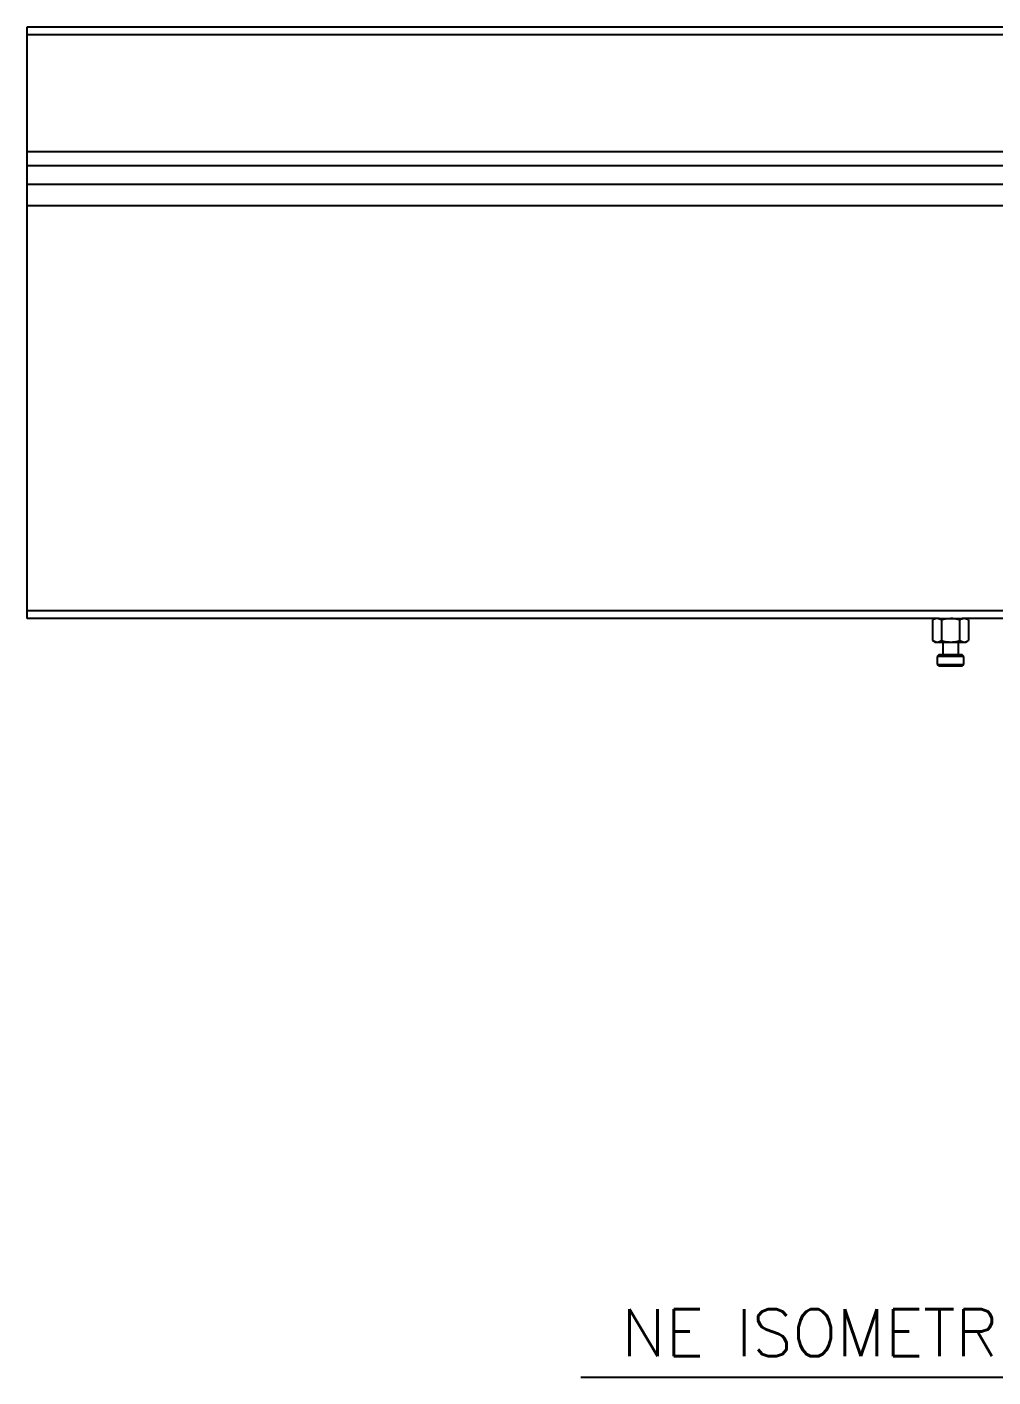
# Model space of a CAD drawing. Extents: x 6 to 132, y 2 to 97.
# Drawn here: x 74.87 to 90.29, y 33.23 to 54.78 of the extents above; entities that cross this region are included whole.
import ezdxf
from ezdxf.enums import TextEntityAlignment as Align

# ---------------------------------------------------------------- set-up
doc = ezdxf.new("R2010")
doc.units = 0
doc.header["$MEASUREMENT"] = 0
doc.layers.add('OBJECT', color=7, linetype='CONTINUOUS')
doc.styles.get("Standard").update_dxf_attribs({"font": 'SIMPLEX'})

msp = doc.modelspace()

# ---------------------------------------------------------------- linework, layer by layer
at = {"layer": 'OBJECT'}
for p, q in [((74.866, 54.784), (96.866, 54.784)), ((74.866, 54.659), (74.866, 54.784)), ((96.866, 54.659), (74.866, 54.659)), ((74.866, 52.793), (74.866, 54.659)), ((96.866, 52.793), (74.866, 52.793)), ((74.866, 52.569), (74.866, 52.793)), ((96.866, 52.569), (74.866, 52.569)), ((74.866, 52.276), (74.866, 52.569)), ((74.866, 52.276), (96.866, 52.276)), ((74.866, 51.927), (74.866, 52.276)), ((74.866, 45.463), (74.866, 51.927)), ((96.866, 51.927), (74.866, 51.927)), ((91.875, 45.463), (74.866, 45.463)), ((74.866, 45.338), (74.866, 45.463)), ((89.432, 45.338), (74.866, 45.338)), ((89.366, 45.338), (89.327, 45.316)), ((89.327, 45.316), (89.327, 44.985)), ((89.471, 45.316), (89.399, 45.338)), ((89.432, 45.338), (89.616, 45.338)), ((89.471, 45.316), (89.471, 44.985)), ((89.616, 45.338), (89.8, 45.338)), ((89.76, 45.316), (89.76, 44.985)), ((91.875, 45.338), (89.8, 45.338)), ((89.904, 45.316), (89.832, 45.338)), ((89.904, 45.316), (89.866, 45.338)), ((89.904, 45.316), (89.904, 44.985)), ((89.327, 44.985), (89.366, 44.963)), ((89.327, 44.985), (89.399, 44.963)), ((89.366, 44.963), (89.399, 44.963)), ((89.399, 44.963), (89.616, 44.963)), ((89.491, 44.963), (89.491, 44.763)), ((89.616, 44.963), (89.832, 44.963)), ((89.741, 44.763), (89.741, 44.963)), ((89.76, 44.985), (89.832, 44.963)), ((89.832, 44.963), (89.866, 44.963)), ((89.866, 44.963), (89.904, 44.985)), ((89.433, 44.763), (89.403, 44.733)), ((89.403, 44.733), (89.403, 44.606)), ((89.828, 44.733), (89.403, 44.733)), ((89.433, 44.763), (89.798, 44.763)), ((89.828, 44.733), (89.798, 44.763)), ((89.828, 44.606), (89.828, 44.733)), ((89.403, 44.606), (89.433, 44.576)), ((89.403, 44.606), (89.828, 44.606)), ((89.798, 44.576), (89.433, 44.576)), ((89.798, 44.576), (89.828, 44.606))]:
    msp.add_line(p, q, dxfattribs=at)
at = {"layer": 'OBJECT', "color": 1}
msp.add_line((83.709, 33.226), (94.695, 33.226), dxfattribs=at)
at = {"layer": 'OBJECT'}
for points, knots in [([(89.399, 45.338), (89.398, 45.338), (89.373, 45.338), (89.349, 45.326), (89.327, 45.316)], [0, 0, 0, 0, 0.0702152, 1, 1, 1, 1]), ([(89.616, 45.338), (89.577, 45.335), (89.528, 45.332), (89.481, 45.319), (89.471, 45.316)], [0, 0, 0, 0, 0.7918877, 1, 1, 1, 1]), ([(89.76, 45.316), (89.723, 45.325), (89.676, 45.337), (89.627, 45.338), (89.616, 45.338)], [0, 0, 0, 0, 0.770419, 1, 1, 1, 1]), ([(89.832, 45.338), (89.831, 45.338), (89.806, 45.338), (89.782, 45.326), (89.76, 45.316)], [0, 0, 0, 0, 0.070213, 1, 1, 1, 1]), ([(89.399, 44.963), (89.401, 44.963), (89.425, 44.963), (89.449, 44.975), (89.471, 44.985)], [0, 0, 0, 0, 0.070213, 1, 1, 1, 1]), ([(89.471, 44.985), (89.481, 44.983), (89.528, 44.97), (89.577, 44.966), (89.616, 44.963)], [0, 0, 0, 0, 0.2081127, 1, 1, 1, 1]), ([(89.616, 44.963), (89.627, 44.963), (89.676, 44.964), (89.723, 44.976), (89.76, 44.985)], [0, 0, 0, 0, 0.229581, 1, 1, 1, 1]), ([(89.832, 44.963), (89.834, 44.963), (89.858, 44.963), (89.882, 44.975), (89.904, 44.985)], [0, 0, 0, 0, 0.070213, 1, 1, 1, 1])]:
    msp.add_open_spline(points, degree=3, knots=knots, dxfattribs=at)

# ---------------------------------------------------------------- texts
at = {"layer": 'OBJECT', "color": 1}
msp.add_text('NE ISOMETRIC VIEW', height=0.75, dxfattribs=at).set_placement((89.196, 33.558), align=Align.CENTER)

doc.saveas('drawing.dxf')
